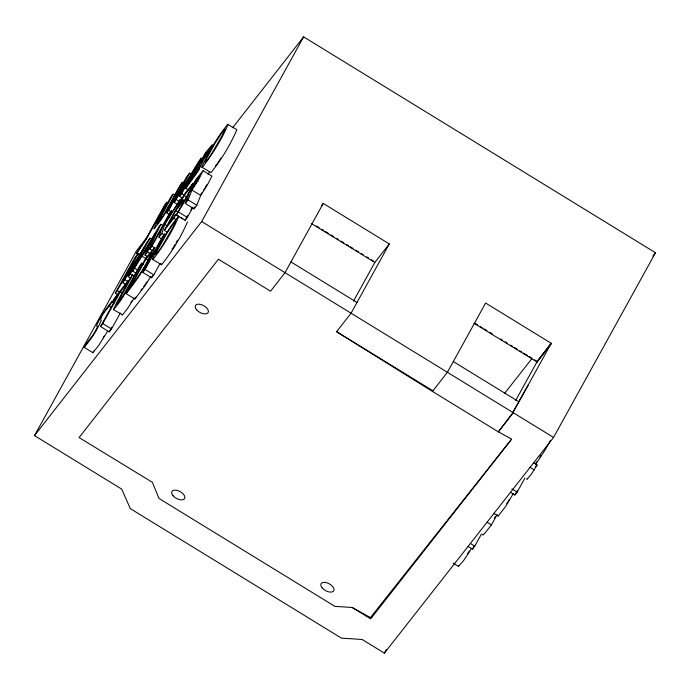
<?xml version="1.0" encoding="UTF-8"?>
<svg xmlns="http://www.w3.org/2000/svg" width="690" height="690" viewBox="0 0 690 690"><rect width="100%" height="100%" fill="white"/><g stroke="black" fill="none" stroke-linecap="round" stroke-linejoin="round"><path stroke-width="1.03" d="M482.784 534.483L482.776 535.13L484.415 533.767L491.452 524.892L497.154 514.559M134.283 297.856L127.754 308.214L122.604 314.795L113.453 309.655L116.153 303.626L130.324 277.897L132.601 274.982L135.223 276.587M122.19 315.011L122.208 314.545M493.773 513.386L498.137 516.068L498.163 515.602M471.529 548.369L469.588 551.5A19.76 1.44 -58.4 0 1 463.128 561.177L458.479 566.352L458.583 565.559M187.464 221.852C180.927 237.101 172.069 251.79 161.615 264.719L152.507 259.371M228.123 124.312C221.87 139.285 212.934 153.335 203.162 166.316A19.76 1.423 -58.5 0 1 202.041 166.342C209.113 151.576 217.264 137 227.717 124.355L236.851 129.668C230.313 144.917 221.464 159.597 211.002 172.535L201.894 167.187M161.236 264.727L161.382 263.882M526.953 478.593L526.944 479.421L531.404 474.09L537.122 464.965L533.629 462.826M161.572 238.835L158.95 237.231L161.839 233.531L164.729 224.371L180.418 199.289L182.16 200.359M158.95 237.231L161.909 228.14L180.418 199.289M203.067 170.663L211.934 176.14L207.5 184.713L200.695 195.425L196.84 205.266L194.037 208.846L185.308 203.49L188.103 199.902L191.967 190.069L198.772 179.357L203.067 170.663L196.046 179.279L176.347 214.952L185.084 220.308L187.344 217.419L193.071 207.043M185.308 203.49L189.069 194.252L176.347 214.952M194.037 208.846L194.787 207M147.626 256.697L145.012 255.084L148.721 247.443L141.916 256.154L132.575 271.015L136.059 273.154M145.012 255.084L147.47 251.936L160.891 224.285L163.513 225.897M125.502 284.323L122.88 282.719L133.334 261.51L117.266 290.602L115.316 293.103L117.938 294.716M140.786 254.989L138.164 253.385L127.383 275.293L147.194 241.828L150.015 238.214L151.766 239.283M177.735 204.628L174.242 202.481L184.687 181.28L168.627 210.372L166.67 212.874L169.292 214.478M191.268 174.225L189.526 173.155L178.736 195.054L198.556 161.589L201.376 157.976L181.686 193.657L179.555 196.383L182.177 197.987M550.603 440.324L545.057 450.087L535.388 464.81M232.642 127.754L303.626 36.872L655.5 252.747L553.553 437.434L384.382 653.128L362.112 639.466L341.472 638.155L130.324 508.616L121.725 489.124L34.5 435.606L136.447 250.927L147.729 236.48M107.45 331.433L98.808 345.302L92.848 352.676L84.12 347.32C87.276 341.032 93.012 336.461 95.927 329.88C96.281 328.716 98.584 326.43 96.514 325.965C100.154 317.098 105.639 308.801 111.953 301.565L113.703 302.634M136.629 253.282L145.254 240.051L164.617 205.042L166.894 202.127L146.565 238.783L136.629 253.282L138.38 254.351M115.316 293.103L135.007 257.43L138.164 253.385M84.12 347.32C91.097 339.394 97.092 330.277 101.18 320.565L100.826 320.272C100.335 314.433 109.546 307.568 111.953 301.565M114.178 302.988L112.436 301.918L114.523 298.132L128.193 280.623L126.106 284.409L120.414 291.706L102.801 323.593L100.524 326.517L109.262 331.873L111.538 328.957L120.336 313.01M174.863 195.236L173.112 194.166L157.191 223.767L163.832 214.59L180.366 184.886L182.358 182.324L184.109 183.393M100.524 326.517L118.128 294.621L112.436 301.918M130.815 278.217L128.193 276.612L144.219 247.589L122.88 282.719M128.193 276.612L130.324 273.887L150.015 238.214M182.358 182.324C172.767 197.556 166.23 215.409 153.965 228.839L156.665 222.801L170.835 197.081L173.112 194.166M166.67 212.874L186.369 177.201L189.526 173.155M132.601 274.982L116.679 304.583L123.32 295.406L139.854 265.702L141.847 263.14L143.598 264.218M141.847 263.14C132.256 278.372 125.718 296.226 113.453 309.655M149.79 248.961L169.49 213.279L171.629 210.545L151.929 246.218L149.79 248.961L152.412 250.565M92.848 352.676L93.771 351.012M179.555 196.383L195.572 167.359L174.242 202.481M126.158 293.69L145.857 258.017L154.896 247.253C147.789 263.977 137.448 279.441 126.158 293.69L134.895 299.046L144.348 286.583L150.851 276.543M146.047 258.879L130.531 286.988C138.802 276.449 146.168 264.882 151.412 252.583L146.047 258.879L148.661 260.492M185.817 188.361L205.508 152.688L212.253 144.641L208.458 152.102L201.929 162.288L202.765 161.684L198.09 171.155L185.817 188.361L188.439 189.966M197.349 168.671L190.164 181.686L196.365 172.992L200.022 165.859L197.349 168.671L199.091 169.74M166.92 231.987L164.306 230.382L183.997 194.701L192.976 183.212L190.888 186.999L184.187 195.572L177.865 207.017L183.48 199.833L181.418 203.576L175.803 210.752L168.671 223.681L175.838 214.504L179.331 216.651M109.262 331.873L111.849 327.181M142.796 272.386L162.495 236.713L164.772 233.798L145.081 269.471L142.796 272.386L151.533 277.751L153.81 274.827L160.028 263.563M164.306 230.382L173.742 218.29L175.838 214.504M196.21 180.176L189.025 193.191L195.072 184.584L199.583 176.261L196.21 180.176L197.961 181.246M134.895 299.046L135.93 297.174M151.533 277.751L152.568 275.871M185.084 220.308L187.671 215.616M190.785 209.984L191.82 208.104M34.5 435.606L201.678 221.55L303.626 36.872M352.116 607.467L370.677 618.852L511.644 439.107L498.352 431.854L432.457 391.42L336.608 331.718L351.063 313.2L389.298 243.95L323.248 203.429L285.022 272.679L270.558 291.197L218.42 259.207L79.1 437.581L152.395 482.319L158.959 498.422L334.909 606.372L352.116 607.467L370.461 617.567L511.04 439.875M353.478 301.159L374.834 262.459L389.298 243.95M515.749 400.347L536.846 362.129M512.756 412.404L528.298 384.848M473.901 323.239L536.777 361.81L551.232 343.301L513.006 412.551L498.352 431.854L513.291 412.732M384.382 653.128L386.469 649.359M468.113 546.394L472.477 549.076L474.03 546.256M472.477 549.076L474.763 546.161L481.499 533.957M494.359 518.397L495.394 516.525M510.505 492.341L514.869 495.023L517.457 490.331M514.869 495.023L517.155 492.108L524.926 478.041M513.343 493.566L505.347 506.857L498.137 516.068M208.052 174.415L209.26 172.267M205.37 187.318L206.931 184.601M176.131 242.63L177.554 240.146M103.181 337.815L104.164 336.099M174.277 245.795L175.2 244.234M508.375 501.13L509.211 499.715M132.575 271.015L158.64 227.174L160.891 224.285M130.962 302.565L132.057 300.762M203.809 189.948L204.852 188.223M172.026 249.495L173.811 246.572M506.788 503.752L507.952 501.846M467.622 553.751L469.321 551.06M535.768 463.223L536.829 461.61M539.925 456.944L540.9 455.486M145.909 283.443L147.005 281.813M200.635 194.727L202.222 192.381M535.302 467.596L537.122 464.965M143.762 286.522L145.366 284.254M215.427 166.135L216.729 164.401M551.232 343.301L536.587 362.595L551.517 343.473L485.622 303.048L447.396 372.298L432.457 391.42M141.01 290.102L142.183 288.61M321.281 205.948L323.248 203.429M504.545 393.481L531.809 358.714M652.843 256.137L655.5 252.747M316.382 225.966L319.134 227.657M321.885 229.339L323.722 230.469M325.551 231.59L328.302 233.28M331.053 234.962L333.805 236.653M336.548 238.343L338.385 239.464M341.136 241.155L343.887 242.837M346.639 244.527L348.467 245.649M350.304 246.779L353.056 248.46M355.798 250.151L358.55 251.833M361.301 253.523L363.138 254.653M366.804 256.896L368.632 258.026M371.384 259.707L373.221 260.837M474.97 323.265L477.722 324.947M480.473 326.637L482.301 327.759M484.139 328.889L486.89 330.57M489.633 332.261L492.384 333.951M500.638 339.006L502.467 340.136M505.218 341.817L507.055 342.947M510.721 345.198L512.558 346.32M514.386 347.45L517.138 349.131M519.889 350.822L521.718 351.943M523.555 353.073L527.22 355.315M529.058 356.445L531.8 358.127M534.552 359.818L537.303 361.508M311.544 223.629L374.834 262.459M191.967 190.069L200.695 195.425M181.686 193.657L184.299 195.261M184.187 195.572L186.809 197.176M290.947 261.941L356.989 302.462M453.321 361.56L518.932 401.813M188.103 199.902L196.84 205.266M176.442 199.66L179.064 201.273M201.678 221.55L553.553 437.434M178.607 212.063L187.344 217.419M175.803 210.752L178.425 212.365M181.073 217.721L182.824 218.79M168.627 210.372L171.241 211.977M173.742 218.29L176.364 219.894M164.729 224.371L167.351 225.975M336.608 331.718L432.932 390.816M161.839 233.531L164.462 235.143M151.929 246.218L154.551 247.831M147.47 251.936L150.092 253.541M141.916 256.154L146.28 258.828M145.081 269.471L153.81 274.827M134.688 268.298L137.31 269.911M130.324 273.887L134.688 276.569M125.088 279.899L127.702 281.503M120.414 291.706L122.156 292.776M117.266 290.602L119.888 292.215M109.4 306.188L111.15 307.266M102.801 323.593L111.538 328.957M529.989 467.303L534.353 469.985M511.92 488.891L517.155 492.108M487.088 522.209L491.452 524.892M470.399 543.479L474.763 546.161M453.244 563.135L458.479 566.352M220.852 158.217A12.938 0.932 -58.5 0 1 219.722 159.985M219.187 160.805A12.938 0.932 -58.5 0 1 217.178 163.772M178.736 216.496C172.483 231.469 163.539 245.519 153.775 258.5A19.76 1.423 -58.5 0 1 152.654 258.526C159.718 243.76 167.877 229.184 178.331 216.548L178.736 216.496M175.657 221.361L172.517 228.105L163.297 244.139A12.938 0.932 -58.5 0 1 158.605 251.229L155.759 254.653L157.449 250.22L166.169 234.643L172.604 224.681L175.657 221.361M225.044 129.168L221.904 135.921L212.684 151.955A12.938 0.932 -58.5 0 1 208.001 159.045L205.154 162.461L206.836 158.036L215.565 142.451L221.999 132.497L225.044 129.168M208.596 150.23L205.542 156.121L199.117 165.462L205.68 153.577L208.596 150.23M155.888 232.651L150.127 244.527L144.65 251.548L155.888 232.651M322.239 588.027A7.262 3.89 28.9 0 0 333.589 591.028A7.262 3.89 28.9 0 0 326.422 582.662A7.262 3.89 28.9 0 0 322.239 588.027M173.087 495.791A7.262 3.89 28.9 0 0 184.446 498.792A7.262 3.89 28.9 0 0 177.278 490.435A7.262 3.89 28.9 0 0 173.087 495.791M196.616 309.836A7.262 3.89 28.9 0 0 207.966 312.837A7.262 3.89 28.9 0 0 200.799 304.471A7.262 3.89 28.9 0 0 196.616 309.836"/></g></svg>
